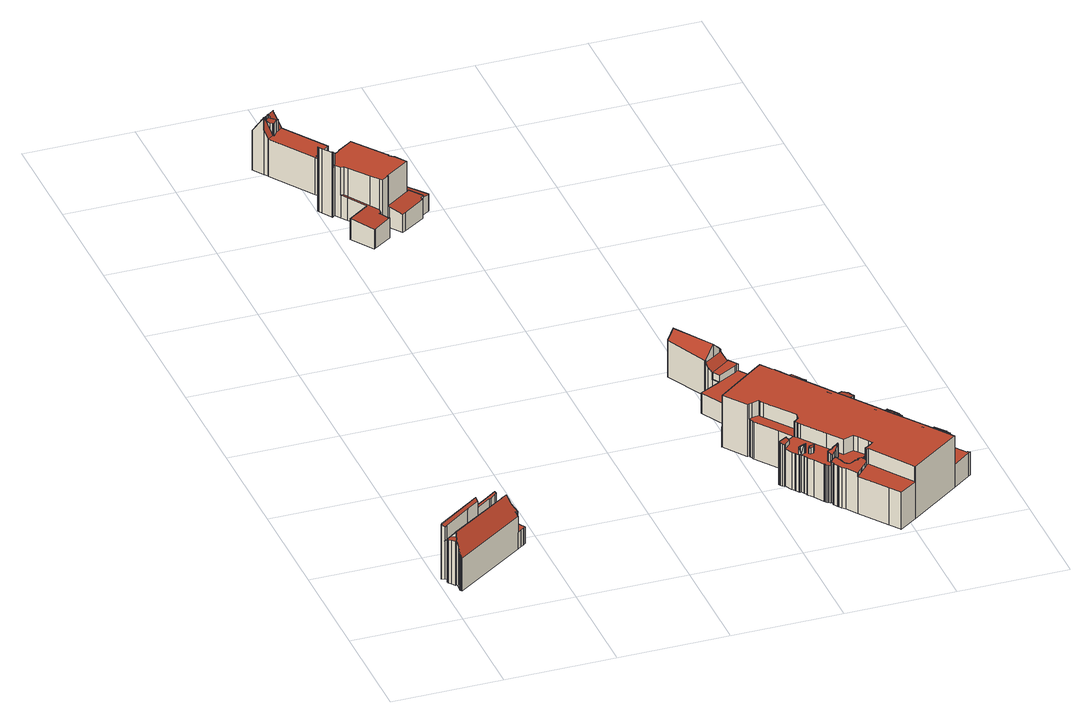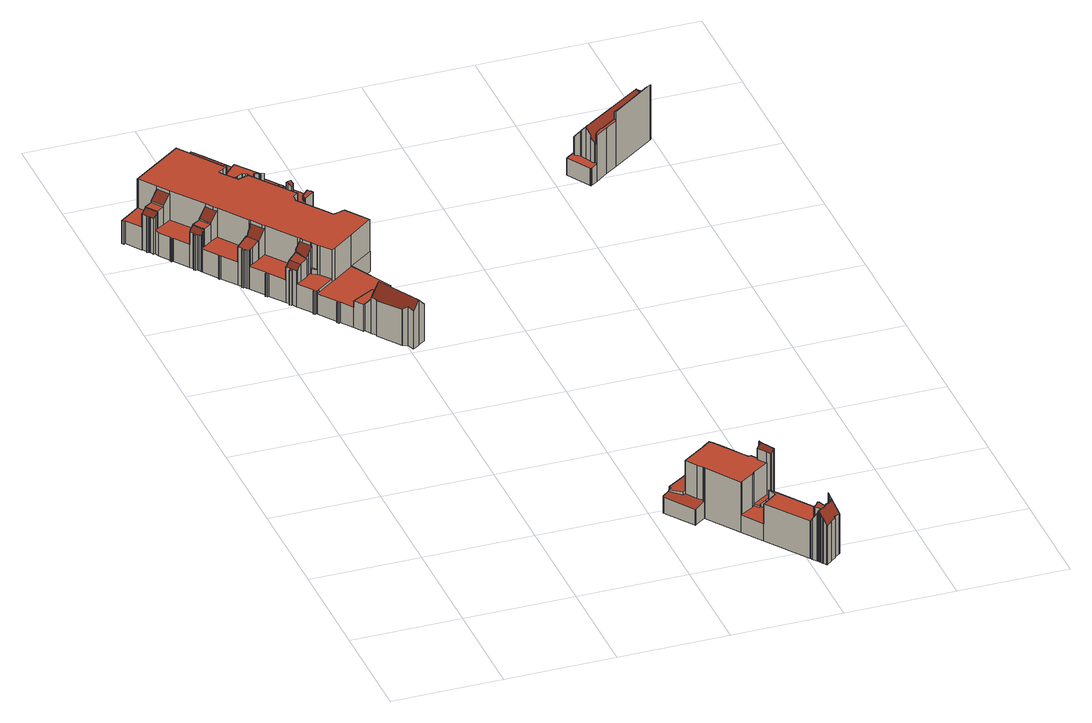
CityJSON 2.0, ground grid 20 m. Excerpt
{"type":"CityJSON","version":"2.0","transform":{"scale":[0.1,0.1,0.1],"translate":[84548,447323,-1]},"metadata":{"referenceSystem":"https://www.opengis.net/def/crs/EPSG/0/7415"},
"CityObjects":{
"building1":{"type":"Building","attributes":{"dak_type":"slanted","data_area":79.38,"data_coverage":0.877,"geconstateerd":false,"gid":11568686,"h_dak_50p":8.74,"h_dak_70p":9.31,"h_dak_max":11.23,"h_dak_min":3.66,"h_maaiveld":0.432,"kas_warenhuis":false,"lod11_replace":false,"ondergronds_type":"above ground","oorspronkelijkbouwjaar":1865,"pw_actueel":"yes","pw_bron":"ahn3","reconstructie_methode":"tudelft3d-geoflow","reconstruction_skipped":false,"rmse_lod12":1.6,"rmse_lod13":2.33,"rmse_lod22":0.0994,"rn":1,"status":"Pand in gebruik","t_run":174.26,"val3dity_codes_lod12":"[]","val3dity_codes_lod13":"[]","val3dity_codes_lod22":"[]"},"children":["building1-1"]},
"building1-1":{"type":"BuildingPart","parents":["building1"],"geometry":[{"type":"Solid","lod":"2.2","boundaries":[[[[0,1,2,3,4,5,6,7,8,9,10,11,12,13,14,15,16,17,18,19,20,21,22,23,24,25,26,27,28,29]],[[30,8,7,31,32]],[[33,34,35]],[[36,4,3,37]],[[37,3,2,38]],[[39,14,13,40]],[[34,33,41,42]],[[43,44,45,46]],[[47,48,49,50,51]],[[52,26,25,53]],[[54,23,22,55]],[[56,24,23,54]],[[57,58,59,60]],[[46,45,58,57]],[[61,62,48,47]],[[32,31,63,64]],[[65,18,17,66]],[[44,20,19,67]],[[68,69,70,71]],[[72,21,20,44,43]],[[66,17,16,73]],[[74,5,4,36]],[[75,9,8,30]],[[76,9,75]],[[31,7,6,77]],[[64,63,62,61]],[[55,22,21,72]],[[60,59,78,79]],[[80,81,69,68]],[[67,19,18,65]],[[82,83,10,9,76]],[[79,78,81,80]],[[77,6,5,74]],[[84,15,14,39]],[[73,16,15,84]],[[71,70,85,86]],[[87,88,83,82]],[[89,90,91,92]],[[93,94,90,89]],[[95,96,97]],[[98,99,96,95]],[[42,41,99,98]],[[100,27,26,52]],[[92,91,101,102]],[[102,101,103,104,105]],[[105,104,106,107]],[[108,109,103,101]],[[110,0,29,97]],[[111,1,0,110]],[[112,28,27,100]],[[97,29,28,112]],[[113,11,10,83]],[[51,50,88,87]],[[50,49,94,93]],[[53,25,24,56]],[[107,106,12,11,113]],[[86,85,114,115]],[[115,114,116,117]],[[117,116,109,108]],[[40,13,12,106]],[[38,2,1,111]],[[35,74,36,37,38,111,110,97,96,99,41,33]],[[97,112,100,52,53,56,54,55,72,43,46,57,60,79,80,68,71,118,119,120,121,34,42,98,95]],[[51,87,82,76,75,30,32,64,61,47]],[[50,93,89,92,102,105,107,113,83,88]],[[86,115,117,108,101,91,90,94,49,48,62,63,31,77,74,35,34,121,120,119,118,71]],[[39,40,106,104,103,109,116,114,85,70,69,81,78,59,58,45,44,67,65,66,73,84]]]],"semantics":{"surfaces":[{"type":"GroundSurface"},{"type":"WallSurface","on_footprint_edge":true},{"type":"WallSurface","on_footprint_edge":false},{"type":"RoofSurface"}],"values":[[0,1,2,1,1,1,2,2,2,1,1,1,2,2,2,2,1,1,2,1,1,1,1,1,1,2,1,2,2,1,1,2,1,1,1,2,2,2,2,2,2,2,1,2,2,2,2,1,1,1,1,1,2,2,1,1,2,2,2,1,1,3,3,3,3,3,3]]}}]},
"building2":{"type":"Building","attributes":{"dak_type":"slanted","data_area":203.62,"data_coverage":0.924,"geconstateerd":false,"gid":11568681,"h_dak_50p":7.12,"h_dak_70p":9.69,"h_dak_max":12.73,"h_dak_min":0.875,"h_maaiveld":-0.081,"kas_warenhuis":false,"lod11_replace":false,"ondergronds_type":"above ground","oorspronkelijkbouwjaar":1971,"pw_actueel":"yes","pw_bron":"ahn3","reconstructie_methode":"tudelft3d-geoflow","reconstruction_skipped":false,"rmse_lod12":4.04,"rmse_lod13":0.631,"rmse_lod22":0.211,"rn":1,"status":"Pand in gebruik","t_run":498.72,"val3dity_codes_lod12":"[]","val3dity_codes_lod13":"[]","val3dity_codes_lod22":"[]"},"children":["building2-1"]},
"building2-1":{"type":"BuildingPart","parents":["building2"],"geometry":[{"type":"Solid","lod":"2.2","boundaries":[[[[122,123,124,125,126,127,128,129,130,131,132,133,134,135,136,137,138,139,140,141,142,143,144,145,146,147,148,149,150,151,152,153,154,155,156,157,158,159,160,161,162,163,164,165,166,167,168,169,170,171,172,173,174,175,176,177,178,179,180,181,182,183,184,185,186,187,188,189,190,191,192,193,194,195,196,197,198,199]],[[200,133,132,201]],[[202,134,133,200]],[[203,180,179,204,205]],[[206,207,208,209]],[[210,211,173,172,212]],[[212,172,171,213]],[[214,169,168,215]],[[216,162,161,217,218]],[[219,156,155,220]],[[221,166,165,222]],[[223,142,141,224]],[[225,157,156,219]],[[226,144,143,227]],[[228,177,176,229]],[[230,139,138,231]],[[231,138,137,232]],[[224,141,140,233]],[[234,136,135,235]],[[236,237,170,169,214]],[[238,178,177,228]],[[239,160,159,240]],[[241,242,243,244]],[[245,125,124,246]],[[247,122,199,248]],[[249,250,251,252]],[[252,251,253,254]],[[255,256,257]],[[244,243,126,125,245]],[[258,198,197,259]],[[260,196,195,261]],[[259,197,196,260]],[[262,263,264,265]],[[266,199,198,258]],[[267,268,256,255]],[[269,270,271]],[[272,273,270,269]],[[274,188,187,275]],[[276,189,188,274]],[[277,278,279,280]],[[215,168,167,281]],[[278,163,162,216]],[[282,194,193,283]],[[281,167,166,221]],[[284,285,286,287]],[[285,127,126,243]],[[288,289,290,291]],[[292,293,291,294]],[[295,296,237,236]],[[297,298,299,296,295]],[[300,174,173,211]],[[301,302,303,304]],[[305,306,242,241]],[[233,140,139,230]],[[307,308,309,310]],[[311,312,313,314]],[[201,132,131,315]],[[315,131,130,316]],[[317,318,319,320]],[[321,181,180,203]],[[322,323,298,297]],[[275,187,186,324]],[[324,186,185,325]],[[248,199,266]],[[326,175,174,300]],[[304,303,211,210]],[[287,286,327,328]],[[222,165,164,329]],[[329,164,163,278,277]],[[280,279,323,322]],[[320,319,312,311]],[[330,331,308,307]],[[232,137,136,234,332]],[[332,234,331,330]],[[235,135,134,202]],[[220,155,154,333]],[[333,154,153,334]],[[335,158,157,225]],[[334,153,152,336]],[[265,264,268,267]],[[337,183,182,338]],[[339,184,183,337]],[[325,185,184,339]],[[340,341,342,343]],[[344,345,346,347]],[[347,346,273,272]],[[209,208,348,349]],[[217,161,160,239]],[[240,159,158,335]],[[350,351,207,206]],[[218,217,351,350]],[[229,176,175,326,352]],[[352,326,353,354]],[[354,353,306,305]],[[213,171,170,237]],[[294,291,290,341,340]],[[355,356,357,358]],[[343,342,356,355]],[[359,360,361]],[[362,363,310,364]],[[361,360,365,366]],[[367,368,369,370]],[[366,365,368,367]],[[254,253,293,292]],[[283,193,192,371]],[[372,191,190,373]],[[328,327,302,301,374]],[[370,369,345,344]],[[364,310,309,318,317]],[[271,270,375,376]],[[246,124,123,377]],[[377,123,122,247]],[[378,150,149,379]],[[336,152,151,380]],[[227,143,142,223]],[[381,226,363,362]],[[382,145,144,226,381]],[[380,151,150,378]],[[204,179,178,238]],[[383,384,250,249]],[[205,204,384,383]],[[289,288,359]],[[358,357,385,386]],[[376,375,257]],[[386,385,263,262]],[[261,195,194,282]],[[374,301,299,298]],[[379,149,148,387]],[[349,348,146,145,382]],[[388,147,146,348]],[[387,148,147,388]],[[338,182,181,321]],[[371,192,191,372]],[[373,190,189,276]],[[316,130,129,313]],[[314,313,129,128,389]],[[389,128,127,285,284]],[[236,214,215,281,221,222,329,277,280,322,297,295]],[[202,200,201,315,316,313,312,319,318,309,308,331,234,235]],[[246,377,247,248,266,258,259,390,391,392,265,267,255,257,375,270,393,245]],[[213,237,296,299,301,304,210,212]],[[275,324,325,339,337,338,321,203,205,383,249,252,254,292,294,340,343,355,358,386,262,265,392,391,390,259,260,261,282,283,371,372,373,276,274]],[[376,257,256,268,264,263,385,357,356,342,341,290,289,359,361,366,367,370,344,347,272,269,271]],[[302,327,286,285,243,242,306,353,326,300,211,303]],[[227,223,224,233,230,231,232,332,330,307,310,363,226]],[[394,238,228,229,352,354,305,241,244,245,393,270,273,346,345,369,368,365]],[[250,384,204,238,394,365,360,359,288,291,293,253,251]],[[378,379,387,388,348,208,207,351,217,239,240,335,225,219,220,333,334,336,380]],[[284,287,328,374,298,323,279,278,216,218,350,206,209,349,382,381,362,364,317,320,311,314,389]]]],"semantics":{"surfaces":[{"type":"GroundSurface"},{"type":"WallSurface","on_footprint_edge":true},{"type":"WallSurface","on_footprint_edge":false},{"type":"RoofSurface"}],"values":[[0,1,1,1,2,1,1,1,1,1,1,1,1,1,1,1,1,1,1,1,1,1,2,1,1,2,2,2,1,1,1,1,2,1,2,2,2,1,1,2,1,1,1,1,2,1,2,2,2,2,1,2,2,1,2,2,1,1,2,1,2,1,1,1,1,2,2,1,1,2,2,2,1,2,1,1,1,1,1,2,1,1,1,2,2,2,2,1,1,2,2,1,2,2,1,2,2,2,2,2,2,2,2,2,1,1,2,2,2,2,1,1,1,1,1,2,1,1,1,2,2,2,2,2,2,1,2,1,1,1,1,1,1,1,1,1,1,3,3,3,3,3,3,3,3,3,3,3,3]]}}]},
"building3":{"type":"Building","attributes":{"dak_type":"slanted","data_area":823.34,"data_coverage":0.969,"geconstateerd":false,"gid":11568608,"h_dak_50p":10.52,"h_dak_70p":10.55,"h_dak_max":10.98,"h_dak_min":4.2,"h_maaiveld":0.449,"kas_warenhuis":false,"lod11_replace":false,"ondergronds_type":"above ground","oorspronkelijkbouwjaar":1976,"pw_actueel":"yes","pw_bron":"ahn3","reconstructie_methode":"tudelft3d-geoflow","reconstruction_skipped":false,"rmse_lod12":3.05,"rmse_lod13":4.43,"rmse_lod22":0.226,"rn":1,"status":"Pand in gebruik","t_run":2438.6,"val3dity_codes_lod12":"[]","val3dity_codes_lod13":"[]","val3dity_codes_lod22":"[104]"},"children":["building3-1"]},
"building3-1":{"type":"BuildingPart","parents":["building3"],"geometry":[{"type":"MultiSurface","lod":"2.2","boundaries":[[[395,396,397,398,399,400,401,402,403,404,405,406,407,408,409,410,411,412,413,414,415,416,417,418,419,420,421,422,423,424,425,426,427,428,429,430,431,432,433,434,435,436,437,438,439,440,441,442,443,444,445,446,447,448,449,450,451,452,453,454,455,456,457,458,459,460,461,462,463,464,465,466,467,468,469,470,471,472,473,474,475,476,477,478,479,480,481,482,483,484,485,486,487,488,489,490,491,492,493,494,495,496,497,498,499,500,501,502,503,504,505,506,507,508,509,510,511,512,513,514,515,516,517,518,519,520,521,522,523,524,525,526,527,528,529,530,531,532,533,534,535,536,537]],[[538,447,446,539]],[[540,432,541]],[[542,426,425,543]],[[544,545,546,547,548]],[[549,509,508,550]],[[551,552,553,554,555]],[[556,496,495,557]],[[558,476,475,559]],[[559,475,474,560]],[[561,484,483,562]],[[562,483,482,563]],[[564,485,484,561]],[[565,566,560,567]],[[568,477,476,558]],[[569,472,471,570]],[[571,478,477,568]],[[570,471,470,572]],[[573,574,575,576]],[[577,465,464,578]],[[578,464,463,579]],[[580,460,459,581]],[[581,459,458,582]],[[583,584,585,586]],[[587,454,453,588]],[[589,456,455,590]],[[590,455,454,587]],[[591,505,504,592]],[[593,437,436,594]],[[595,596,597,598]],[[599,600,566,565]],[[601,462,461,602]],[[579,463,462,601]],[[603,604,605,606]],[[607,444,443,608]],[[609,610,512,511,611,612]],[[613,614,615,616]],[[550,508,507,617]],[[618,473,472,569]],[[567,560,474,473,618]],[[619,620,621,622]],[[623,624,620,619]],[[625,626,622,627]],[[628,629,630,631]],[[632,405,404,633]],[[634,406,405,632]],[[616,615,409,408,635]],[[633,404,403,636]],[[637,407,406,634]],[[638,515,514,639]],[[627,622,621,640,641]],[[635,408,407,637]],[[642,643,644,645]],[[646,647,643,642]],[[636,403,402,648]],[[648,402,401,649,650]],[[651,479,478,571]],[[652,653,654,545,544,655]],[[656,657,658,659]],[[660,661,662,663]],[[617,507,506,664]],[[612,611,665,666]],[[611,511,510,667]],[[668,422,421,669]],[[659,658,602,670]],[[670,602,461,460,580]],[[671,672,673,674]],[[674,673,488,487,675]],[[676,677,442,441,678]],[[679,532,531,680]],[[681,682,683,684]],[[685,686,687,688]],[[689,690,691,692]],[[543,425,424,693]],[[694,427,426,542]],[[608,443,442,677]],[[695,696,677,676]],[[606,605,697,698]],[[699,700,701,702]],[[703,704,705,706]],[[655,544,704,703]],[[707,708,555,709]],[[710,711,712,713]],[[563,482,481,714]],[[715,716,596,595]],[[717,497,496,556]],[[718,498,497,717,719]],[[693,424,423,720]],[[721,722,723,724,725]],[[726,727,728,729]],[[729,728,445,444,607]],[[730,731,624,623]],[[732,733,600,599]],[[734,735,736,737]],[[738,467,466,739]],[[740,457,456,589,741]],[[582,458,457,740]],[[741,589,735,734]],[[645,644,614,613]],[[742,743,744,745]],[[739,466,465,577]],[[746,747,748,749]],[[631,630,750,751]],[[720,423,422,668]],[[586,585,752,753,754]],[[755,756,647,646]],[[757,758,759,760]],[[760,759,761,762]],[[762,761,763,764]],[[765,766,767,768]],[[769,770,766,765]],[[771,517,516,772,773]],[[774,775,770,769]],[[776,513,512,610]],[[639,514,513,776]],[[576,575,723,722]],[[777,452,451,778,779]],[[588,453,452,777]],[[780,449,448,781]],[[779,778,574,573]],[[782,783,727,726]],[[784,411,410,785]],[[781,448,447,538]],[[786,450,449,780]],[[778,451,450,786]],[[541,432,431,787]],[[788,429,428,604,603]],[[789,430,429,788]],[[604,428,427,694]],[[698,697,783,782]],[[790,519,518,791]],[[772,516,515,638]],[[773,772,792,793]],[[793,792,794,795]],[[702,701,752,585]],[[796,797,798,799]],[[800,801,690,689]],[[802,433,432,540]],[[803,434,433,802]],[[804,805,806,807]],[[808,534,533,809]],[[810,421,420,811]],[[812,813,814,815]],[[816,416,415,817]],[[818,819,758,757]],[[820,821,797,796]],[[822,823,824,825]],[[826,827,828,829,830]],[[831,832,833,834]],[[829,828,832,831]],[[641,640,835,836,837]],[[836,835,838,839]],[[839,838,840,841,842]],[[843,844,845,846]],[[847,848,849,850]],[[851,852,853,854]],[[855,856,857,654,653]],[[858,859,653,652]],[[859,860,661,660,861]],[[666,665,860,859,858]],[[791,518,517,771]],[[862,520,519,790]],[[863,864,819,818]],[[846,845,848,847]],[[865,598,597,857,856]],[[866,867,598,865]],[[868,869,870,871]],[[709,555,554,872,705]],[[706,705,872,873,874]],[[875,876,864,863]],[[877,535,534,808]],[[825,824,876,875]],[[878,413,412,879]],[[880,881,823,822]],[[837,836,882,883]],[[884,395,537,885]],[[886,887,888,889]],[[889,888,890,891]],[[680,531,530,892]],[[893,529,528,894]],[[894,528,527,895]],[[896,523,522,897]],[[895,527,526,898]],[[899,900,901,902]],[[903,904,751,905]],[[799,798,881,880]],[[906,907,827,826]],[[908,909,869,868]],[[910,911,912,913]],[[914,915,911,910,916]],[[917,918,919,920]],[[921,745,744,584,583]],[[922,923,610,609]],[[924,500,499,925]],[[926,927,928,929]],[[548,547,708,707]],[[930,398,397,931]],[[650,649,756,755]],[[649,401,400,932]],[[933,934,664,935]],[[935,664,506,505,591]],[[667,510,509,549]],[[936,937,938,939]],[[940,941,937,936]],[[939,938,942,943]],[[944,945,946,947]],[[948,536,535,877]],[[885,537,536,948]],[[949,438,437,593]],[[807,806,950,951]],[[951,950,696,695]],[[768,767,682,681]],[[749,748,952,953]],[[953,952,900,899]],[[954,521,520,862]],[[955,956,957,958]],[[959,960,669,810]],[[725,724,960,959]],[[961,962,722,721]],[[963,834,833,962,961]],[[964,965,834,963]],[[966,967,968,965,964]],[[830,829,968,967]],[[969,970,967,966]],[[883,882,970,969]],[[971,396,395,884]],[[931,397,396,971]],[[879,412,411,784]],[[916,910,743,742]],[[972,973,974,975]],[[976,524,523,896]],[[977,978,979,980]],[[686,981,672,671]],[[982,789,805,804]],[[675,487,486,983]],[[983,486,485,564]],[[984,489,488,673]],[[669,421,810]],[[811,420,419,985]],[[874,873,941,940,986]],[[986,940,626,625]],[[987,988,733,732]],[[943,942,988,987]],[[989,399,398,930]],[[990,991,992,993]],[[993,992,994,995]],[[947,946,996,997]],[[815,814,945,944]],[[998,999,884]],[[999,998,813,812]],[[891,890,1000,1001]],[[980,979,1002,1003]],[[897,522,521,954]],[[795,794,700,699]],[[871,870,852,851]],[[861,660,856,855]],[[1004,435,434,803]],[[594,436,435,1004]],[[1005,439,438,949]],[[678,441,440,1006]],[[1006,440,439,1005]],[[1007,1008,867,866]],[[663,662,1009,1008,1007]],[[1008,1009,934,933]],[[1010,503,502,1011]],[[1011,502,501,1012]],[[592,504,503,1010]],[[929,928,657,656]],[[1013,1014,1015,973,972]],[[692,691,1014,1013]],[[1016,1017,915,914]],[[973,1015,1017,1016]],[[754,753,923,922]],[[975,974,918,917]],[[785,410,409,615]],[[547,546,981,686,685]],[[1018,490,489,984]],[[1019,491,490,1018]],[[1020,494,493,1021]],[[557,495,494,1020]],[[1021,493,492,1022]],[[1022,492,491,1019]],[[1023,418,417,821,820]],[[985,419,418,1023]],[[817,415,414,1024]],[[821,417,416,816]],[[1024,414,413,878]],[[1025,1026,731,730]],[[1027,738,1026,1025]],[[1028,468,467,738,1027]],[[1029,469,468,1028]],[[572,470,469,1029]],[[787,431,430,789,982]],[[688,687,1030,1031]],[[1031,1030,552,551]],[[713,712,1032,1033]],[[1033,1032,553,552]],[[711,480,479,651]],[[714,481,480,711,710]],[[1012,501,500,924]],[[913,912,909,908]],[[719,717,716,715]],[[925,499,498,718]],[[898,526,525,901]],[[902,901,525,524,976]],[[997,996,1034,1035]],[[1035,1034,884]],[[932,400,399,989]],[[995,994,775,774]],[[1036,1037,991,990]],[[905,751,750,1037,1036]],[[1038,1039,1040,1041]],[[1042,1043,629,628]],[[850,849,1044,1045]],[[1003,1002,887,886]],[[892,530,529,893]],[[684,683,1046,1047,1048]],[[842,841,1049]],[[1048,1047,1039,1038]],[[1047,1046,747,746]],[[1041,1040,904,903]],[[958,957,1043,1042]],[[809,533,532,679]],[[1001,1000,978,977]],[[920,919,745,921]],[[1050,1051,907,906]],[[737,736,1051,1050]],[[841,840,927,926]],[[1045,1044,956,955]],[[854,853,844,843]],[[764,763,801,800]],[[539,446,445,728]],[[656,659,670,580,581,582,740,741,734,737]],[[698,782,726,729,607,608,1052,606]],[[794,792,772,638,639,776,610,923,753,752,701,700]],[[833,832,828,827,907,1051,736,735,589,590,587,588,777,779,573,576,722,962]],[[548,707,709,705,704,544]],[[650,755,646,642,645,613,616,635,637,634,632,633,636,648]],[[667,549,550,617,664,934,1009,662,661,860,665,611]],[[951,695,676,678,1006,1005,949,593,594,1004,803,802,807]],[[696,950,806,805,789,788,603,606,1052,608,677]],[[968,829,831,834,965]],[[939,943,987,623,619,622,626,940,936]],[[999,812,815,944,947,997,1035,1053]],[[891,1001,977,980,1003,886,889]],[[669,960,724,723,575,574,778,786,780,781,538,539,728,727,783,697,605,604,694,542,543,693,720,668]],[[861,855,653,859]],[[663,1007,866,865,856,660]],[[715,595,598,867,1008,933,935,591,592,1010,1011,1012,924,925,718,719]],[[967,970,882,836,839,842,1049,906,826,830]],[[880,822,825,875,863,818,757,760,762,764,800,689,692,1013,972,975,917,920,921,583,586,754,922,609,612,666,858,652,655,703,706,874,986,625,627,641,837,883,969,966,964,963,961,721,725,959,810,811,985,1023,820,796,799]],[[927,840,838,835,640,621,620,624,731,1026,738,739,577,578,579,601,602,658,657,928]],[[1027,1025,730,623,987,732,599,565,567,618,569,570,572,1029,1028]],[[787,982,804,807,802,540,541]],[[688,1031,551,555,708,547,685]],[[686,671,674,675,983,564,561,562,563,714,710,713,1033,552,1030,687]],[[711,651,571,568,558,559,560,566,600,733,988,942,938,937,941,873,872,554,553,1032,712]],[[1018,984,673,672,981,546,545,654,857,597,596,716,717,556,557,1020,1021,1022,1019]],[[847,850,1045,955,958,1042,628,631,751,904,1040,1039,1047,746,749,953,899,902,976,896,897,954,862,790,791,771,773,793,795,699,702,585,584,744,743,910,913,908,868,871,851,854,843,846]],[[991,1037,750,630,629,1043,957,956,1044,849,848,845,844,853,852,870,869,909,912,911,915,1017,1015,1014,691,690,801,763,761,759,758,819,864,876,824,823,881,798,797,821,816,817,1024,878,879,784,785,615,614,644,643,647,756,649,932,989,930,931,971,884,1034,996,946,945,814,813,998,884,885,948,877,808,809,679,680,892,893,894,895,898,901,900,952,748,747,1046,683,682,767,766,770,775,994,992],[1000,890,888,887,1002,979,978]],[[1049,841,926,929,656,737,1050,906]],[[1041,903,905,1036,990,993,995,774,769,765,768,681,684,1048,1038]],[[745,919,918,974,973,1016,914,916,742]]],"semantics":{"surfaces":[{"type":"GroundSurface"},{"type":"WallSurface","on_footprint_edge":true},{"type":"WallSurface","on_footprint_edge":false},{"type":"RoofSurface"}],"values":[0,1,1,1,2,1,2,1,1,1,1,1,1,2,1,1,1,1,2,1,1,1,1,2,1,1,1,1,1,2,2,1,1,2,1,1,2,1,1,1,2,2,2,2,1,1,1,1,1,1,2,1,2,2,1,1,1,2,2,2,1,2,1,1,2,1,2,1,1,1,2,2,2,1,1,1,2,2,2,2,2,2,2,1,2,1,1,1,2,2,1,2,2,2,1,1,1,2,2,2,1,2,2,1,2,2,2,2,2,2,2,1,2,1,1,2,1,1,1,2,2,1,1,1,1,1,1,1,1,2,1,1,2,2,2,2,2,1,1,2,1,1,2,1,2,2,2,2,2,2,2,2,2,2,2,2,2,2,2,2,1,1,2,2,2,2,2,2,2,2,1,2,1,2,2,1,2,2,1,1,1,1,1,2,2,2,2,2,2,2,2,2,2,1,2,2,1,2,1,2,1,1,2,2,2,2,1,1,1,2,2,2,2,2,1,2,2,2,2,2,2,2,2,2,2,1,1,1,2,2,1,2,2,2,1,1,1,1,1,2,2,2,2,1,2,2,2,2,2,2,2,2,1,2,2,2,1,1,1,1,1,2,2,2,1,1,1,2,2,2,2,2,2,2,1,2,1,1,1,1,1,1,1,1,1,1,1,2,2,1,1,1,1,2,2,2,2,1,1,1,2,2,1,1,1,2,2,1,2,2,2,2,2,2,2,1,2,2,2,2,2,2,1,2,2,2,2,2,2,2,2,1,3,3,3,3,3,3,3,3,3,3,3,3,3,3,3,3,3,3,3,3,3,3,3,3,3,3,3,3,3,3,3]}}]}
},
"vertices":[
[22,94,14],[17,100,14],[12,105,14],[13,106,14],[12,108,14],[17,111,14],[15,115,14],[11,118,14],[6,121,14],[7,122,14],[88,180,14],[110,195,14],[133,212,14],[146,221,14],[147,222,14],[148,220,14],[174,176,14],[171,174,14],[170,173,14],[163,168,14],[157,164,14],[26,74,14],[25,77,14],[24,76,14],[24,78,14],[23,78,14],[23,79,14],[25,91,14],[23,94,14],[23,95,14],[6,121,121],[11,118,89],[11,118,117],[26,107,100],[26,107,110],[19,112,100],[12,108,99],[13,106,99],[12,105,99],[147,222,47],[146,221,47],[27,105,100],[27,105,107],[157,164,78],[157,164,47],[155,168,47],[155,168,83],[66,157,117],[66,157,88],[89,173,87],[89,173,104],[89,173,117],[23,79,85],[23,78,84],[24,76,82],[25,77,81],[24,78,84],[154,169,85],[154,169,47],[158,170,47],[158,170,83],[16,121,117],[16,121,89],[12,118,89],[12,118,117],[170,173,47],[171,174,47],[163,168,47],[149,180,99],[149,180,47],[145,188,47],[145,188,109],[26,74,78],[174,176,47],[17,111,100],[7,122,121],[7,122,122],[15,115,94],[159,171,47],[159,171,83],[150,178,96],[150,178,47],[88,180,121],[88,180,104],[148,220,47],[140,198,47],[140,198,97],[88,178,120],[88,178,104],[120,193,104],[120,193,89],[129,201,86],[129,201,104],[117,193,104],[117,193,86],[25,98,102],[25,98,100],[23,95,100],[26,100,103],[26,100,100],[25,91,95],[134,207,84],[134,207,104],[134,207,48],[133,210,48],[133,210,104],[133,212,48],[133,212,104],[134,205,86],[134,205,48],[22,94,100],[17,100,100],[23,94,99],[110,195,104],[140,199,47],[140,199,95],[136,207,48],[136,207,86],[141,185,109],[135,182,109],[134,180,109],[28,108,110],
[186,1432,9],[192,1424,9],[193,1421,9],[194,1420,9],[248,1343,9],[274,1306,9],[317,1245,9],[318,1245,9],[338,1259,9],[338,1260,9],[339,1258,9],[375,1208,9],[376,1206,9],[375,1204,9],[363,1196,9],[357,1192,9],[359,1188,9],[357,1187,9],[358,1186,9],[317,1159,9],[312,1156,9],[296,1179,9],[295,1181,9],[282,1172,9],[278,1177,9],[277,1168,9],[274,1166,9],[276,1164,9],[284,1151,9],[284,1150,9],[286,1148,9],[252,1125,9],[251,1125,9],[250,1125,9],[223,1166,9],[224,1166,9],[226,1168,9],[261,1191,9],[239,1222,9],[231,1234,9],[224,1244,9],[220,1241,9],[219,1240,9],[218,1242,9],[207,1258,9],[203,1265,9],[202,1266,9],[203,1267,9],[208,1271,9],[222,1280,9],[235,1289,9],[234,1290,9],[226,1301,9],[225,1303,9],[215,1317,9],[162,1395,9],[161,1396,9],[156,1404,9],[143,1423,9],[144,1424,9],[153,1430,9],[156,1431,9],[155,1432,9],[154,1433,9],[164,1440,9],[164,1441,9],[173,1448,9],[174,1449,9],[175,1447,9],[178,1443,9],[179,1442,9],[180,1441,9],[181,1439,9],[182,1437,9],[183,1436,9],[184,1435,9],[184,1434,9],[185,1433,9],[375,1208,41],[339,1258,39],[376,1206,41],[143,1423,87],[156,1404,96],[156,1404,120],[241,1227,108],[241,1227,53],[267,1192,51],[267,1192,109],[234,1290,45],[234,1290,42],[235,1289,45],[222,1280,45],[203,1267,134],[202,1266,135],[224,1244,107],[231,1234,54],[231,1234,108],[223,1166,50],[250,1125,47],[207,1258,135],[218,1242,136],[312,1156,45],[317,1159,45],[224,1166,50],[295,1181,49],[296,1179,49],[162,1395,82],[215,1317,81],[357,1187,46],[359,1188,46],[357,1192,46],[358,1186,46],[363,1196,44],[375,1204,41],[208,1271,128],[208,1271,46],[161,1396,82],[239,1222,53],[261,1191,51],[247,1342,81],[247,1342,42],[248,1343,42],[248,1343,81],[194,1420,82],[193,1421,83],[186,1432,103],[185,1433,105],[155,1408,114],[155,1408,102],[154,1409,104],[154,1409,113],[153,1410,106],[153,1410,111],[175,1425,105],[175,1425,104],[175,1424,104],[184,1434,108],[184,1435,110],[183,1436,108],[182,1437,106],[172,1427,109],[172,1427,103],[173,1427,103],[173,1427,109],[185,1433,106],[173,1426,108],[173,1426,103],[185,1414,105],[185,1414,82],[185,1414,104],[182,1411,105],[182,1411,82],[173,1448,86],[164,1441,86],[174,1449,86],[220,1241,136],[220,1241,107],[218,1243,107],[218,1243,136],[203,1265,135],[181,1439,104],[180,1441,100],[274,1306,107],[274,1306,43],[273,1305,43],[273,1305,107],[164,1418,106],[164,1418,104],[164,1419,103],[164,1419,108],[162,1418,110],[162,1418,108],[164,1419,110],[209,1270,128],[209,1270,46],[214,1263,128],[214,1263,107],[214,1263,45],[226,1301,42],[244,1284,45],[244,1284,42],[237,1292,42],[237,1292,45],[220,1321,81],[220,1321,42],[344,1216,50],[344,1216,44],[340,1213,44],[340,1213,50],[319,1244,108],[319,1244,43],[318,1245,43],[318,1245,108],[338,1260,38],[338,1259,39],[326,1234,109],[326,1234,44],[317,1242,44],[317,1242,108],[144,1424,87],[225,1248,129],[225,1248,107],[164,1440,87],[154,1433,86],[225,1303,42],[247,1287,42],[247,1287,107],[219,1240,137],[362,1198,47],[362,1198,44],[363,1196,46],[251,1125,47],[252,1125,47],[226,1168,50],[286,1148,48],[156,1431,90],[153,1430,89],[155,1432,88],[165,1420,110],[165,1420,103],[166,1420,103],[166,1420,110],[174,1402,105],[174,1402,82],[181,1411,82],[181,1411,105],[278,1177,49],[278,1177,109],[236,1234,108],[236,1234,54],[225,1303,80],[219,1321,42],[219,1321,81],[166,1421,110],[166,1421,103],[166,1422,103],[166,1422,110],[165,1417,104],[169,1410,92],[169,1410,104],[294,1181,109],[294,1181,49],[340,1213,109],[172,1404,82],[172,1404,105],[172,1403,105],[172,1403,82],[173,1404,82],[173,1404,105],[179,1442,98],[178,1443,97],[175,1447,89],[244,1284,107],[184,1414,84],[184,1414,104],[192,1424,88],[284,1151,48],[276,1164,49],[284,1150,48],[295,1181,109],[282,1172,109],[157,1406,119],[157,1406,97],[167,1422,103],[167,1422,110],[274,1166,49],[277,1168,49],[317,1245,108],[178,1431,109],[175,1429,109],[174,1428,109],[193,1420,82],[163,1397,82],
[659,170,14],[657,169,14],[655,172,14],[652,176,14],[651,178,14],[647,183,14],[640,196,14],[639,195,14],[636,199,14],[634,201,14],[634,202,14],[633,203,14],[632,205,14],[634,207,14],[650,218,14],[666,229,14],[649,252,14],[620,293,14],[619,295,14],[619,296,14],[616,300,14],[617,302,14],[616,304,14],[613,304,14],[612,305,14],[612,304,14],[583,345,14],[582,346,14],[627,379,14],[586,455,14],[586,456,14],[586,457,14],[624,476,14],[617,489,14],[613,496,14],[610,502,14],[609,505,14],[571,579,14],[584,587,14],[584,588,14],[596,596,14],[596,595,14],[601,583,14],[609,579,14],[610,579,14],[640,537,14],[640,534,14],[646,526,14],[653,515,14],[655,516,14],[667,500,14],[683,477,14],[685,479,14],[688,476,14],[686,474,14],[685,474,14],[710,440,14],[711,438,14],[713,440,14],[716,437,14],[714,435,14],[734,407,14],[739,400,14],[741,401,14],[744,398,14],[741,396,14],[747,389,14],[767,361,14],[769,362,14],[772,359,14],[769,357,14],[790,329,14],[788,328,14],[789,327,14],[792,326,14],[795,322,14],[797,323,14],[800,320,14],[798,318,14],[803,310,14],[823,283,14],[826,284,14],[827,282,14],[825,281,14],[845,252,14],[844,250,14],[846,251,14],[849,247,14],[851,244,14],[854,245,14],[856,242,14],[854,240,14],[856,237,14],[860,232,14],[879,206,14],[879,205,14],[880,205,14],[882,206,14],[883,205,14],[884,203,14],[882,201,14],[896,182,14],[899,172,14],[902,174,14],[906,167,14],[907,167,14],[907,166,14],[908,166,14],[911,164,14],[910,162,14],[915,155,14],[916,154,14],[936,127,14],[938,128,14],[941,124,14],[936,121,14],[903,96,14],[810,29,14],[776,5,14],[775,6,14],[762,24,14],[725,76,14],[711,95,14],[706,101,14],[703,105,14],[702,107,14],[701,108,14],[696,115,14],[697,116,14],[698,117,14],[695,123,14],[693,121,14],[691,124,14],[690,124,14],[689,125,14],[687,127,14],[686,130,14],[685,130,14],[673,148,14],[665,158,14],[666,160,14],[663,164,14],[662,166,14],[685,479,54],[683,477,54],[571,579,87],[571,579,86],[586,457,53],[586,456,53],[823,206,110],[823,206,59],[837,216,59],[837,216,93],[837,216,96],[941,124,59],[938,128,59],[838,246,93],[838,246,91],[838,246,59],[824,236,59],[824,236,93],[896,182,59],[882,201,59],[826,284,59],[823,283,59],[803,310,59],[854,245,82],[851,244,84],[849,247,84],[856,242,82],[802,309,89],[802,309,59],[803,310,89],[827,282,59],[800,320,88],[797,323,88],[825,281,59],[795,322,89],[709,439,59],[709,439,54],[706,437,54],[706,437,59],[769,357,59],[772,359,59],[769,362,59],[741,396,84],[744,398,82],[741,401,82],[751,111,116],[751,111,94],[751,104,94],[751,104,116],[716,437,59],[713,440,59],[734,407,59],[714,435,59],[915,155,84],[910,162,84],[601,583,90],[596,595,88],[894,169,91],[894,169,59],[893,168,59],[893,168,92],[796,304,91],[796,304,59],[767,361,59],[747,389,59],[617,489,67],[617,489,54],[618,489,54],[618,489,67],[655,516,67],[653,515,67],[810,29,116],[810,29,86],[903,96,59],[903,96,116],[650,215,95],[650,215,87],[650,218,87],[650,218,96],[936,127,59],[798,318,89],[767,314,95],[767,314,59],[753,304,59],[753,304,110],[768,314,95],[768,314,59],[756,300,116],[756,300,110],[753,304,116],[708,132,94],[708,132,87],[707,134,87],[707,134,94],[634,202,97],[634,201,97],[633,203,97],[634,207,97],[636,199,96],[632,205,97],[762,24,87],[775,6,87],[715,357,59],[715,357,116],[651,212,95],[651,212,87],[651,213,87],[651,213,95],[651,209,95],[651,209,87],[639,195,96],[640,196,87],[640,196,96],[845,252,59],[865,149,116],[865,149,110],[865,149,59],[823,206,116],[738,382,92],[738,382,59],[745,388,59],[745,388,85],[894,138,93],[894,138,59],[907,147,59],[907,147,93],[916,154,59],[902,97,59],[902,97,116],[936,121,59],[582,346,53],[583,345,53],[747,389,84],[858,230,86],[858,230,59],[860,232,59],[860,232,84],[856,237,84],[646,526,84],[646,526,80],[640,534,84],[685,130,87],[686,130,87],[695,135,105],[695,135,87],[697,133,87],[697,133,104],[852,226,93],[852,226,92],[842,241,91],[842,241,93],[726,148,116],[726,148,87],[745,154,87],[745,154,116],[586,455,53],[624,476,54],[645,526,85],[645,526,80],[626,477,54],[626,477,67],[736,88,94],[736,88,87],[744,96,87],[744,96,94],[814,220,116],[814,220,110],[809,226,110],[809,226,116],[828,230,95],[828,230,93],[824,236,95],[844,250,86],[844,250,59],[842,246,59],[842,246,89],[846,251,84],[898,171,87],[898,171,59],[899,172,59],[902,174,84],[899,172,87],[627,379,54],[674,413,116],[674,413,59],[674,413,54],[668,409,54],[668,409,116],[664,499,67],[664,499,54],[667,500,54],[667,500,67],[782,324,91],[782,324,59],[782,293,95],[782,293,59],[732,406,85],[732,406,59],[725,402,59],[725,402,92],[788,328,59],[790,329,59],[739,400,84],[734,407,84],[751,113,97],[751,113,94],[752,112,94],[752,112,98],[699,128,94],[699,128,87],[697,126,87],[697,126,94],[707,135,87],[707,135,94],[751,104,87],[755,108,86],[755,108,116],[651,207,95],[651,207,87],[669,226,116],[669,226,87],[671,224,87],[671,224,116],[672,222,87],[672,222,116],[675,218,87],[675,218,116],[700,139,108],[700,139,87],[694,138,87],[694,138,106],[702,139,108],[702,139,87],[711,95,94],[725,76,87],[725,76,94],[704,141,110],[704,141,87],[776,5,87],[711,438,59],[710,440,54],[710,440,59],[686,474,54],[688,476,54],[660,496,67],[660,496,54],[649,252,87],[666,229,87],[685,474,54],[609,505,83],[613,496,74],[610,502,80],[703,105,94],[706,101,94],[726,77,87],[726,77,94],[734,85,87],[734,85,94],[622,306,116],[622,306,87],[634,309,87],[634,309,116],[706,176,116],[706,176,87],[584,587,103],[584,588,102],[611,503,84],[611,503,80],[628,514,80],[628,514,105],[665,158,87],[673,148,87],[583,345,116],[612,304,116],[668,174,105],[668,174,87],[666,175,87],[666,175,104],[617,302,87],[616,300,87],[669,227,116],[669,227,87],[616,304,116],[616,304,87],[640,300,116],[640,300,87],[679,247,87],[679,247,116],[706,387,101],[706,387,59],[702,384,59],[702,384,68],[702,384,105],[700,386,68],[700,386,59],[692,391,59],[692,391,68],[712,360,59],[712,360,110],[712,360,116],[721,367,59],[721,367,101],[722,370,59],[722,370,96],[722,370,98],[733,113,94],[733,113,87],[723,108,87],[723,108,94],[722,108,94],[722,108,87],[718,110,87],[718,110,94],[735,114,94],[735,114,87],[734,114,87],[734,114,94],[879,159,96],[879,159,93],[879,159,59],[880,128,116],[880,128,110],[880,128,59],[894,138,96],[702,107,94],[668,228,116],[668,228,87],[893,168,93],[907,149,93],[907,149,92],[740,117,94],[740,117,87],[739,114,87],[739,114,94],[809,226,59],[772,278,59],[772,278,116],[677,235,116],[677,235,87],[666,160,87],[619,295,87],[620,293,87],[636,306,116],[636,306,87],[709,365,110],[709,365,116],[659,170,87],[662,166,87],[673,171,97],[673,171,87],[672,170,87],[672,170,97],[675,168,87],[675,168,98],[687,127,87],[689,125,87],[690,124,87],[691,124,87],[697,116,94],[696,115,94],[693,121,87],[696,124,94],[696,124,87],[695,123,87],[695,123,94],[704,132,105],[704,132,94],[707,135,107],[712,392,95],[712,392,59],[743,118,94],[743,118,87],[749,115,94],[749,115,87],[747,119,87],[747,119,94],[756,119,100],[756,119,87],[749,115,95],[768,123,116],[768,123,111],[760,117,105],[760,117,116],[752,112,116],[809,30,116],[809,30,86],[907,167,84],[906,167,84],[723,369,96],[723,369,59],[726,372,59],[726,372,95],[652,176,87],[655,172,87],[647,183,87],[915,153,85],[915,153,59],[916,154,84],[772,283,107],[772,283,59],[772,285,59],[772,285,106],[770,280,110],[770,280,59],[777,289,59],[777,289,101],[661,180,98],[661,180,87],[658,179,87],[658,179,98],[663,164,87],[609,579,86],[642,524,80],[642,524,89],[697,125,87],[697,125,94],[701,108,94],[711,124,94],[711,124,87],[709,129,87],[709,129,94],[628,379,116],[628,379,54],[688,394,116],[688,394,59],[692,391,116],[691,391,116],[691,391,68],[698,381,116],[698,381,110],[698,381,68],[699,379,116],[699,379,110],[657,169,87],[764,130,116],[764,130,105],[767,126,109],[767,126,116],[698,117,94],[685,179,98],[685,179,87],[677,177,87],[677,177,97],[852,226,59],[610,502,83],[854,240,84],[879,206,59],[612,305,116],[770,280,116],[781,295,95],[781,295,59],[651,178,87],[711,141,112],[711,141,87],[714,144,87],[714,144,114],[705,141,87],[705,141,110],[656,175,87],[656,175,100],[665,173,87],[665,173,105],[681,169,87],[681,169,99],[676,177,87],[676,177,97],[596,596,87],[610,579,85],[640,537,83],[908,148,93],[908,148,92],[908,148,59],[911,164,83],[908,166,84],[907,166,84],[751,147,116],[751,147,87],[764,130,87],[759,123,102],[759,123,87],[879,205,59],[880,205,59],[884,203,59],[883,205,59],[882,206,59],[613,304,116],[619,296,87],[787,327,90],[787,327,59],[788,328,89],[789,327,89],[792,326,89],[841,242,91],[841,242,93],[840,247,59],[840,247,89],[656,174,87],[656,174,100],[714,142,113],[714,142,87],[700,129,102],[700,129,94],[704,133,94],[704,133,105],[709,130,94],[709,130,87],[715,112,87],[715,112,94],[699,129,87],[699,129,94],[699,129,102],[713,390,95],[711,393,95],[711,393,59],[636,502,67],[659,170,104]
]}
